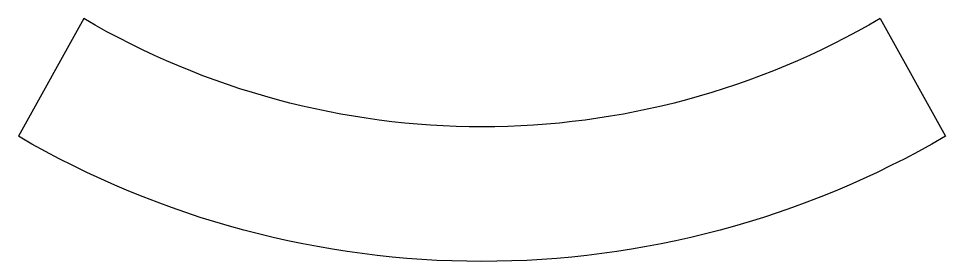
# Model space of a CAD drawing. Header units: millimetres. Extents: x -3070 to -1829, y -4325 to -4000.
import ezdxf

# ---------------------------------------------------------------- set-up
doc = ezdxf.new("R2010")
doc.units = ezdxf.units.MM

msp = doc.modelspace()

# ---------------------------------------------------------------- linework, layer by layer
for p, q in [((-2983.1, -4000.5), (-3070.5, -4157.9)), ((-1916.3, -4000.4), (-1829, -4157.9))]:
    msp.add_line(p, q)
for points in [[(-1916.3, -4000.4, -0.271429), (-2983.1, -4000.5, -0.258765)], [(-1829, -4157.9, -0.269594), (-3070.5, -4157.9, -1.287402)]]:
    msp.add_lwpolyline(points, format="xyb")

doc.saveas('drawing.dxf')
